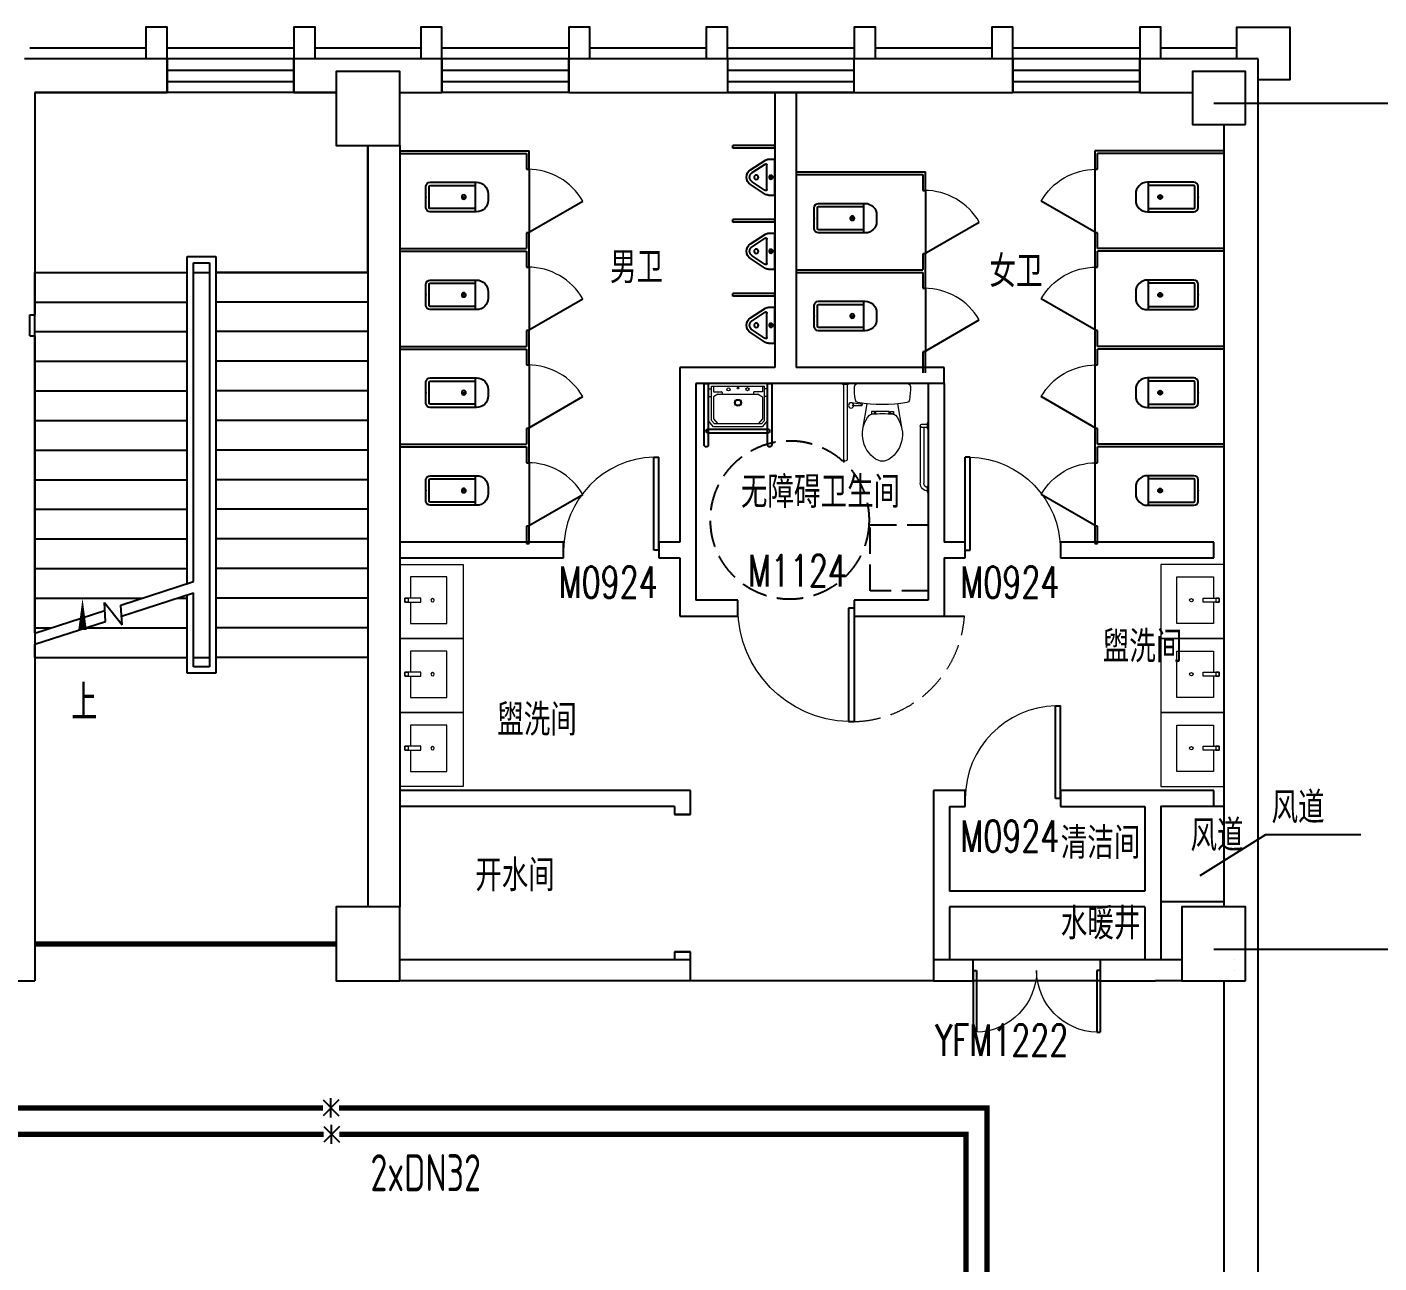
# Model space of a CAD drawing. Extents: x 2297255 to 2381355, y -608375 to -364775.
# Drawn here: x 2353619 to 2366407, y -447510 to -435823 of the extents above; entities that cross this region are included whole.
import ezdxf

# ---------------------------------------------------------------- set-up
doc = ezdxf.new("R2010")
doc.units = 0
doc.header["$LTSCALE"] = 1000
doc.header["$MEASUREMENT"] = 0
doc.linetypes.add('CENTER', pattern=[2, 1.25, -0.25, 0.25, -0.25])
doc.linetypes.add('DASH', pattern=[0.35, 0.25, -0.1])
for name, color, linetype, lineweight in [('A-FLOR-IDEN', 7, 'Continuous', 20), ('A-LVTRY', 145, 'Continuous', 20), ('洁具', 144, 'Continuous', 9)]:
    doc.layers.add(name, color=color, linetype=linetype, lineweight=lineweight)
for name, color, linetype in [('AXIS', 3, 'Continuous'), ('COLUMN', 9, 'Continuous'), ('DIM_SYMB', 3, 'Continuous'), ('LATRINE', 6, 'Continuous'), ('LVTRY', 6, 'Continuous'), ('PIPE-暖供水', 3, 'Continuous'), ('PIPE-暖回水', 2, 'DASH'), ('STAIR', 2, 'Continuous'), ('TH_TEXT', 7, 'Continuous'), ('VALVE-暖供水', 7, 'Continuous'), ('WALL', 9, 'Continuous'), ('WINDOW', 4, 'Continuous'), ('WINDOW_TEXT', 7, 'Continuous'), ('立面', 254, 'Continuous'), ('设备以及附件层', 7, 'Continuous')]:
    doc.layers.add(name, color=color, linetype=linetype)
doc.styles.add('_TCH_DIM', font='SIMPLEX', dxfattribs={"bigfont": 'GBCBIG'})
doc.styles.add('_TCH_WINDOW', font='SIMPLEX', dxfattribs={"height": 3.5, "bigfont": 'GBCBIG'})
doc.styles.add('ROS', font='simhei.ttf', dxfattribs={"width": 0.7})
doc.styles.add('TSSD_Rein', font='Tssdeng.shx', dxfattribs={"width": 0.7, "bigfont": 'hztxt.shx'})

# ---------------------------------------------------------------- blocks, each defined once
blk = doc.blocks.new('$lvtry$00000200')
at = {"color": 0}
for p, q in [((-109.7834388052506, -40.0000000100008), (-109.7834388052433, -469.6564289897615)), ((99.78343880524335, -30.0000000100008), (-99.78343880524335, -30.0000000100008)), ((109.7834388052361, -469.6564289897615), (109.7834388052361, -40.0000000100008))]:
    blk.add_line(p, q, dxfattribs=at)
blk.add_lwpolyline([(99.78343880524335, -1.000080374069512e-08), (-99.78343880524335, -1.000080374069512e-08, 0.4142135623730951), (-139.7834388052433, -40.0000000100008), (-139.7834388052433, -479.6564289897615, 0.4142135623730951), (-29.78343880524335, -589.6564289897615), (29.78343880523607, -589.6564289897615, 0.4142135623730903), (139.7834388052361, -479.6564289897633), (139.7834388052361, -40.0000000100008, 0.4142135623730951)], format="xyb", close=True, dxfattribs=at)
blk.add_lwpolyline([(139.7834388052361, -469.6564289897615), (-139.7834388052433, -469.6564289897615)], dxfattribs=at)
blk.add_circle((0, -358.6146012114659), 20, dxfattribs=at)
for centre, start, end in [((-99.78343880525063, -40.0000000100008), 90, 180), ((99.78343880523607, -40.0000000100008), 0, 90)]:
    blk.add_arc(centre, 10, start, end, dxfattribs=at)
for p in [(0, 0), (0, -358.6146012114659)]:
    blk.add_point(p, dxfattribs=at)
blk = doc.blocks.new('$lvtry$00000107')
for p, q in [((-170, 0), (170, 0)), ((-170, -61.14835470659455), (-170, 0)), ((170, -61.14835534217127), (170, 0)), ((-161.8924622367413, -88.44343865486735), (-69.28203202271834, -230.5818163137155)), ((-124.1736286101077, -91.45901678963855), (-43.30126991269935, -215.5818163076256)), ((-115.7951361627565, -76), (115.7951365941481, -76)), ((43.301270463322, -215.5818162915166), (124.1736290448607, -91.45901678448718)), ((69.28203258279245, -230.5818162812357), (161.8924622535633, -88.4434392646217))]:
    blk.add_line(p, q)
for centre, radius in [((0, -38), 17.66628609890358), ((2.156957634724677e-07, -176.9798452330579), 20)]:
    blk.add_circle(centre, radius)
for centre, radius, start, end in [((-120, -61.14835470659455), 50, 180, 213.0863027743843), ((-115.7951361627565, -86), 10, 90, 213.0863027743843), ((115.7951365941481, -86), 10, 326.9136972608397, 90), ((120, -61.14835534217127), 50, 326.9136972608397, 0), ((2.706583472900093e-07, -190.5818162974756), 80.00000000000118, 210.0000000135514, 330.0000000133138), ((2.706583472900093e-07, -190.5818163002696), 49.99999999860439, 210.0000000104612, 330.00000001059)]:
    blk.add_arc(centre, radius, start, end)
blk.add_point((0, -38))
blk = doc.blocks.new('52')
at = {"layer": 'A-LVTRY'}
for p, q in [((2025963.64162491, -89344.29179779766), (2025973.64162491, -89344.29179779766)), ((2025963.64162491, -89397.29179779766), (2025963.64162491, -89344.29179779766)), ((2025970.14162491, -89354.29179779768), (2025963.64162491, -89354.29179779768)), ((2025970.14162491, -89387.29179779765), (2025963.64162491, -89387.29179779765)), ((2025897.14162491, -89970.79179779766), (2025897.14162491, -89427.29179779766)), ((2025930.14162491, -89954.29179779766), (2025930.14162491, -89427.29179779766)), ((2025973.64162491, -89397.29179779766), (2025963.64162491, -89397.29179779766)), ((2025173.64162491, -89652.28932769597), (2025173.64162491, -90360.78932769597)), ((2025206.64162491, -90360.78932769597), (2025206.64162491, -89652.28932769597)), ((2025355.14162491, -89937.21061290233), (2025395.923607344, -90178.14747126246)), ((2025725.14162491, -89937.21061290233), (2025684.359642476, -90178.14747126246)), ((2025963.64162491, -89954.29179779766), (2025913.64162491, -89954.29179779766)), ((2025913.64162491, -89987.29179779766), (2025963.64162491, -89987.29179779766)), ((2025963.64162491, -89944.29179779766), (2025973.64162491, -89944.29179779766)), ((2025963.64162491, -89997.29179779766), (2025963.64162491, -89944.29179779766)), ((2025973.64162491, -89997.29179779766), (2025963.64162491, -89997.29179779766)), ((2025435.14162491, -90083.66498322826), (2025465.14162491, -90083.66498322826)), ((2025435.14162491, -90105.78932769597), (2025435.14162491, -90083.66498322826)), ((2025465.14162491, -90105.78932769597), (2025435.14162491, -90105.78932769597)), ((2025465.14162491, -90083.66498322826), (2025465.14162491, -90105.78932769597)), ((2025475.14162491, -90100.78932769597), (2025465.14162491, -90100.78932769597)), ((2025475.14162491, -90105.78932769597), (2025475.14162491, -90084.19402770273)), ((2025605.14162491, -90105.78932769597), (2025475.14162491, -90105.78932769597)), ((2025605.14162491, -90084.19402770273), (2025605.14162491, -90105.78932769597)), ((2025605.14162491, -90100.78932769597), (2025615.14162491, -90100.78932769597)), ((2025615.14162491, -90083.66498322826), (2025615.14162491, -90105.78932769597)), ((2025645.14162491, -90083.66498322826), (2025615.14162491, -90083.66498322826)), ((2025615.14162491, -90105.78932769597), (2025645.14162491, -90105.78932769597)), ((2025645.14162491, -90105.78932769597), (2025645.14162491, -90083.66498322826)), ((2025332.609276816, -90173.5251126931), (2025243.8714851, -90188.54524322702)), ((2025258.8714851, -90163.54524322702), (2025343.8714851, -90163.54524322702)), ((2025352.291238578, -90170.19366135655), (2025338.919427997, -90175.55008877016)), ((2025163.64162491, -90360.78932769597), (2025163.64162491, -90370.78932769597)), ((2025216.64162491, -90360.78932769597), (2025163.64162491, -90360.78932769597)), ((2025216.64162491, -90370.78932769597), (2025216.64162491, -90360.78932769597))]:
    blk.add_line(p, q, dxfattribs=at)
blk.add_circle((2025243.8714851, -90163.54524322702), 25, dxfattribs=at)
for centre, radius, start, end in [((2025970.14162491, -89427.29179779766), 72.99999999999994, 90, 180), ((2025970.14162491, -89427.29179779766), 39.99999999999997, 90, 180), ((2025190.14162491, -89652.28932769597), 16.4999999999979, 0, 180), ((2025540.14162491, -89751.41432769597), 115.6249999999999, 55.79454205684761, 124.2054579431524), ((2025634.314211621, -89889.95669083847), 283.1435436690522, 124.2054579431524, 219.7691092625381), ((2025445.969038198, -89889.95669083847), 283.1435436690522, 320.2308907374619, 55.79454205684761), ((2025913.64162491, -89970.79179779766), 16.49999999999989, 90, 270), ((2025439.740863314, -90051.89144878129), 29.99999999999998, 219.7691092625381, 265.5534220328212), ((2025540.14162491, -88760.78932769586), 1325.000000000102, 265.5534220328212, 274.4465779671787), ((2025640.542386505, -90051.89144878129), 29.99999999999999, 274.4465779671787, 320.2308907374619), ((2025258.8714851, -90159.07260920876), 4.472634018274285, 188.4379962164254, 270), ((2025956.28735186, -90326.12120201834), 681.3036439458867, 170.5676653526412, 181.290477587416), ((2025313.789442505, -90219.38379952812), 30.00000000000001, 99.3924244046985, 170.5676653526412), ((2025540.14162491, -91587.78932769595), 1416.999999999988, 80.6075755953015, 99.3924244046985), ((2025333.810973287, -90180.62464427589), 7.20051547474286, 44.80926326658182, 99.60706575915144), ((2025348.761812447, -90180.75172448072), 11.13236478663145, 71.51587421633323, 152.143841605757), ((2025343.8714851, -90172.20096478442), 8.655721557394713, 13.40924161526649, 90), ((2025766.493807315, -90219.38379952812), 30, 9.432334647358768, 80.6075755953015), ((2025123.995897959, -90326.12120201834), 681.3036439458865, 358.7095224125839, 9.432334647358768), ((2025305.148900603, -90340.78932769597), 30.00000000000001, 181.290477587416, 270), ((2025775.134349217, -90340.78932769597), 30, 270, 358.7095224125839)]:
    blk.add_arc(centre, radius, start, end, dxfattribs=at)
blk = doc.blocks.new('$plan$00003700')
at = {"layer": '洁具'}
for p, q in [((-278.9205164906925, -123.2473502284192), (-250.9191955562237, -123.2473502284192)), ((-277.4319036454144, -50.77492534148769), (-250.9191955562237, -50.77492534148769)), ((-250.9191955562237, -349.473427914143), (-250.9191955562237, -26.04251684841438)), ((-250.9191955562237, -26.04251684841438), (251.307979554389, -26.04251684841438)), ((-231.7725544772948, -26.04251684841438), (-231.7725544772948, -79.04933505088047)), ((-231.7725544772948, -79.04933505088047), (-154.3085359965917, -79.04933505088047)), ((-190.5533781062986, -100.270542338214), (-231.7725544772948, -126.7893514447351)), ((-231.7725544772948, -126.7893514447351), (-231.7725544772948, -335.3362230594466)), ((-190.5533781062986, -100.270542338214), (189.4470189876811, -100.270542338214)), ((-149.3085359965917, -84.04933505088047), (-149.3085359965917, -100.270542338214)), ((148.2087071494752, -84.04933505088047), (148.2087071494752, -100.270542338214)), ((232.1613384754528, -79.04933505088047), (153.2087071494752, -79.04933505088047)), ((192.1523058103048, -101.0656138956183), (232.1356727367383, -126.7893514447351)), ((232.1356727367383, -126.7893514447351), (232.1356727367383, -335.3362230594466)), ((232.1613384754528, -26.04251684841438), (232.1613384754528, -79.04933505088047)), ((251.2823138156673, -349.473427914143), (251.2823138156673, -26.04251684841438)), ((279.2579690114289, -50.77492534148769), (252.7452609222382, -50.77492534148769)), ((280.7465818567071, -123.2473502284192), (252.7452609222382, -123.2473502284192)), ((-221.480593253902, -381.2590388292774), (-250.9191955562237, -349.473427914143)), ((-231.7725544772948, -335.3362230594466), (-190.5533781062986, -381.2590388292774)), ((221.8437115133493, -381.2590388292774), (-221.480593253902, -381.2590388292774)), ((232.1356727367383, -335.3362230594466), (190.9164963657458, -381.2590388292774)), ((221.8437115133493, -381.2590388292774), (251.2823138156673, -349.473427914143))]:
    blk.add_line(p, q, dxfattribs=at)
blk.add_lwpolyline([(280, -350), (230, -410), (-230, -410), (-280, -350), (-280, 0), (280, 0)], close=True, dxfattribs=at)
for centre, radius in [((-88.91705280795577, -56.07252716067887), 15), ((0.91303268300544, -43.72172291942843), 8), ((90.7687839126811, -54.31692655780716), 15), ((0.91303268300544, -181.5517702500765), 33.09367931997397), ((0.91303268300544, -181.5517702500765), 24.90291299648509)]:
    blk.add_circle(centre, radius, dxfattribs=at)
for centre, start, end in [((-154.3085359965917, -84.04933505088047), 0, 90), ((153.2087071494752, -84.04933505088047), 90, 180), ((189.4470189876811, -105.270542338214), 57.24435272480542, 90)]:
    blk.add_arc(centre, 5, start, end, dxfattribs=at)
blk = doc.blocks.new('A$C372F7DB2')
at = {"layer": 'LVTRY'}
for points in [[(-580.1737277619541, -39.65254447399639, -1), (-580.1737277619541, 0), (0, 0), (0, -39.65254447399639)], [(-469.9999999990687, -39.44604219077155, -1), (-431.1079156184569, -39.44604219077155), (-431.1079156184569, -600.3491144870641, -1), (-469.9999999990687, -600.3491144870641)], [(-580.1737277619541, -639.6525444739964, -1), (-580.1737277619541, -600), (0, -600), (0, -639.6525444739964)]]:
    blk.add_lwpolyline(points, format="xyb", close=True, dxfattribs=at)
at = {"layer": 'LVTRY', "rotation": 269.9999999999999}
blk.add_blockref('$plan$00003700', (0, -319.6525444740546, -1e-08), dxfattribs=at)
blk = doc.blocks.new('A$C549865D3')
at = {"layer": 'A-LVTRY'}
for points in [[(251.500104914885, 500.0002637737198), (251.500104914885, 458.0002637737198), (298.500104914885, 458.0002637737198), (298.500104914885, 500.0002637737198)], [(298.500104914885, 500.0002637737198), (298.500104914885, 309.5002637737198), (251.500104914885, 309.5002637737198), (251.500104914885, 500.0002637737198)]]:
    blk.add_lwpolyline(points, close=True, dxfattribs=at)
blk.add_lwpolyline([(298.500104914885, 430.0002637737198), (550.000104914885, 430.0002637737198), (550.000104914885, 0.0002637737197801471), (0.0001049148850142956, 0.0002637737197801471), (0.0001049148850142956, 430.0002637737198), (251.500104914885, 430.0002637737198)], dxfattribs=at)
blk.add_circle((275.000104914885, 170.0002637737198), 20, dxfattribs=at)
blk = doc.blocks.new('2313414')
at = {"layer": 'A-LVTRY'}
blk.add_lwpolyline([(1698293.54744948, -109163.0230223006), (1698293.54744948, -108463.0230223006), (1698893.547449475, -108463.0230223006), (1698893.54744948, -109163.0230223006)], close=True, dxfattribs=at)
at = {"layer": 'A-LVTRY', "xscale": -0.8, "yscale": 0.8, "zscale": 0.8, "rotation": 90}
blk.add_blockref('A$C549865D3', (1698741.049831355, -108582.1793143456), dxfattribs=at)
blk = doc.blocks.new('_FZHK')
blk.add_lwpolyline([(-0.5, -0.5), (0.5, -0.5), (0.5, 0.5), (-0.5, 0.5)], close=True)
blk = doc.blocks.new('$WINLIB2D$00000001')
at = {"color": 0}
for points in [[(-0.4999999999999964, 0.5000000000000142), (-0.4999999999999964, -0.4999999999999858)], [(-0.4999999999999964, 0.5000000000000142), (0.5000000000000036, 0.5000000000000142)], [(0.5000000000000036, -0.4999999999999858), (0.5000000000000036, 0.5000000000000142)], [(0.5000000000000036, 0.1666666666666714), (-0.4999999999999964, 0.1666666666666714)], [(0.5000000000000036, -0.1666666666666572), (-0.4999999999999964, -0.1666666666666572)], [(-0.4999999999999964, -0.4999999999999858), (0.5000000000000036, -0.4999999999999858)]]:
    blk.add_lwpolyline(points, dxfattribs=at)
blk = doc.blocks.new('$DorLib2D$00000002')
for p, q in [((-0.5, -5.684341886080802e-17), (-0.5000000000000007, 0.4875)), ((-0.4750000000000007, 0.4875), (-0.5000000000000007, 0.4875)), ((-0.475, -2.842170943040401e-17), (-0.4750000000000007, 0.4875)), ((0.475, -2.842170943040401e-17), (0.4750000000000007, 0.4875)), ((0.4750000000000007, 0.4875), (0.5000000000000007, 0.4875)), ((0.5, -5.684341886080802e-17), (0.5000000000000007, 0.4875)), ((-0.5, -5.684341886080802e-17), (-0.475, -2.842170943040401e-17)), ((0.5, -5.684341886080802e-17), (0.475, -2.842170943040401e-17))]:
    blk.add_line(p, q)
at = {"lineweight": 13}
for centre, start, end in [((-0.4875, -4.263256414560601e-17), 0, 88.53071641864632), ((0.4875, -4.263256414560601e-17), 91.4692835813537, 180)]:
    blk.add_arc(centre, 0.4875, start, end, dxfattribs=at)
blk = doc.blocks.new('$TCHSYS$APDOOR2D')
blk.add_line((0.5, 0), (9.094947017729283e-16, 0.8660254037844392))
at = {"lineweight": 13}
blk.add_arc((0.5, 0), 1, 120, 180, dxfattribs=at)
blk = doc.blocks.new('$DorLib2D$00000001')
for p, q in [((0.45, 0.9750000000000001), (0.5000000000000002, 0.9750000000000001)), ((0.45, 0), (0.45, 0.9750000000000001)), ((0.5, 0), (0.5, 0.9750000000000001)), ((0.5, 0), (0.45, 0))]:
    blk.add_line(p, q)
at = {"lineweight": 13}
blk.add_arc((0.475, 0), 0.975, 91.4692835813538, 180, dxfattribs=at)
blk = doc.blocks.new('A$C5D18424C')
for p, q in [((13149.99999983283, 22510.02665097523), (13343.8502638177, 22510.02665097523)), ((13050.00000000745, 19060.02665113989), (10749.99999994459, 19060.0266508371))]:
    blk.add_line(p, q)
for points in [[(5799.999999982305, 27780.02665104519), (5799.999999982305, 28080.02665104519), (5599.999999982305, 28080.02665104519), (5599.999999982305, 27780.02665104519)], [(7199.999999981374, 27780.02665104356), (7199.999999981374, 28080.02665104356), (6999.999999981374, 28080.02665104356), (6999.999999981374, 27780.02665104356)], [(8399.999999981374, 27780.02665104344), (8399.999999981374, 28080.02665104344), (8199.999999981374, 28080.02665104344), (8199.999999981374, 27780.02665104344)], [(9799.999999979977, 27780.02665104659), (9799.999999979977, 28080.02665104659), (9599.999999979977, 28080.02665104659), (9599.999999979977, 27780.02665104659)], [(11099.99999998137, 27780.02665104659), (11099.99999998137, 28080.02665104659), (10899.99999998137, 28080.02665104659), (10899.99999998137, 27780.02665104659)], [(12499.99999998137, 27780.02665104659), (12499.99999998137, 28080.02665104659), (12299.99999998137, 28080.02665104659), (12299.99999998137, 27780.02665104659)], [(13799.99999998324, 27780.02665104659), (13799.99999998324, 28080.02665104659), (13599.99999998324, 28080.02665104659), (13599.99999998324, 27780.02665104659)], [(15199.99999998184, 27780.02665104659), (15199.99999998184, 28080.02665104659), (14999.99999998184, 28080.02665104659), (14999.99999998184, 27780.02665104659)], [(15919.99999998696, 27780.02665104426), (15919.99999998696, 28080.02665104426), (16419.99999998696, 28080.02665104426), (16419.99999998696, 27580.02665104426), (16119.99999998696, 27580.02665104426)], [(5599.999999982305, 27880.02665104519), (4499.999999980442, 27880.02665104519)], [(6999.999999987893, 27880.02665104531), (5799.99999998929, 27880.0266510474)], [(8199.999999981374, 27880.02665104344), (7199.999999981374, 27880.02665104356)], [(9599.999999965541, 27880.02665104531), (8399.999999967404, 27880.0266510474)], [(10899.99999998137, 27880.02665104659), (9799.999999979977, 27880.02665104659)], [(12299.99999998603, 27880.02665104531), (11099.99999998789, 27880.0266510474)], [(13599.99999998324, 27880.02665104659), (12499.99999998137, 27880.02665104659)], [(14999.99999998184, 27880.02665104531), (13799.99999998324, 27880.0266510474)], [(15919.99999998696, 27880.02665104531), (15199.99999998184, 27880.02665104659)], [(15570.91742089298, 20057.03714884282), (16192.42742703669, 20445.69148987695), (17091.1543884417, 20445.69148987695)]]:
    blk.add_lwpolyline(points)
at = {"linetype": 'DASH'}
blk.add_lwpolyline([(12449.99999980675, 23372.62907278643), (12999.99999980675, 23372.62907278643), (12999.99999980675, 22747.62907278643), (12449.99999980675, 22747.62907278643)], close=True, dxfattribs=at)
blk.add_lwpolyline([(15799.99999986775, 20710.02665107185), (15200.00000005402, 20710.02665108221), (15200.00000005402, 19810.02665105963), (15799.99999986775, 19810.02665104927)], close=True)
blk.add_circle((11689.87907281937, 23418.94785421249), 750, dxfattribs=at)
at = {"linetype": 'DASH', "lineweight": 13}
blk.add_arc((12272.49999995995, 22584.67402897903), 1072.5, 271.4692836005173, 356.008913335449, dxfattribs=at)
at = {"layer": 'AXIS'}
for p, q in [((15699.99999999768, 27360.02665104915), (19699.99999999768, 27360.02665104915)), ((15699.99999999768, 19360.026651136), (19699.99999999768, 19360.026651136))]:
    blk.add_line(p, q, dxfattribs=at)
at = {"layer": 'DIM_SYMB'}
blk.add_lwpolyline([(5000.00000000326, 21980.02665104985, 0, 0, 0), (5000.00000000326, 22680.02665104985, 0, 80.00000000000001, 0), (5000.00000000326, 22380.02665104985, 0, 0, 0)], format="xyseb", dxfattribs=at)
at = {"layer": 'LATRINE'}
for p, q in [((7999.999999982294, 26910.02665104985), (9224.99999997393, 26910.02665105092)), ((7999.999999982294, 26910.02665104985), (7999.999999982316, 26885.02665104985)), ((7999.999999982316, 26885.02665104985), (9199.999999973943, 26885.02665105089)), ((9199.999999973943, 26885.02665105089), (9199.999999973943, 26735.02665163904)), ((9224.999999973921, 26735.02665163904), (9224.99999997393, 26910.02665105092)), ((14574.49999997436, 26910.02665104999), (14574.49999997434, 26735.02665163815)), ((15799.9999999744, 26910.02665104892), (14574.49999997436, 26910.02665104999)), ((14599.49999997442, 26735.02665163815), (14599.49999997442, 26885.02665104997)), ((15799.99999997438, 26885.02665104892), (14599.49999997442, 26885.02665104997)), ((15799.99999997438, 26885.02665104892), (15799.9999999744, 26910.02665104892)), ((9199.999999973943, 26735.02665163904), (9224.999999973921, 26735.02665163904)), ((9224.999999973923, 26735.02665163915, 399.99999998), (9224.999999973923, 26135.02665163915, 399.99999998)), ((14574.49999997434, 26735.02665163815), (14599.49999997442, 26735.02665163815)), ((14574.49999997439, 26735.02665163833, 399.99999998), (14574.49999997439, 26135.02665163833, 399.99999998)), ((11749.99999988358, 26710.02665106987), (12974.99999994136, 26710.0266510708)), ((11749.99999988358, 26710.02665106987), (11749.99999988359, 26685.02665106987)), ((11749.99999988359, 26685.02665106987), (12949.9999999413, 26685.02665107078)), ((12949.9999999413, 26685.02665107078), (12949.99999994126, 26535.02665166914)), ((12974.99999994141, 26535.02665166914), (12974.99999994136, 26710.0266510708)), ((12949.99999994126, 26535.02665166914), (12974.99999994141, 26535.02665166914)), ((12974.99999994133, 26535.02665166918, 399.99999998), (12974.99999994133, 25935.02665166918, 399.99999998)), ((9224.999999973918, 26135.02665163904), (9199.999999973943, 26135.02665163904)), ((9199.999999973943, 26135.02665163904), (9199.999999973943, 25985.02665105042)), ((9224.999999973923, 25972.52665105043), (9224.999999973918, 26135.02665163904)), ((14599.49999997442, 26135.02665163815), (14574.49999997436, 26135.02665163815)), ((14574.49999997436, 26135.02665163815), (14574.49999997439, 25972.5266510495)), ((14599.49999997442, 25985.02665104947), (14599.49999997442, 26135.02665163815)), ((7999.99999998276, 25985.02665104938), (9199.999999973943, 25985.02665105042)), ((7999.99999998276, 25985.02665104938), (7999.999999982781, 25960.02665104938)), ((7999.999999982781, 25960.02665104938), (9199.999999904994, 25960.02665105044)), ((9199.999999904994, 25960.02665105044), (9199.999999904987, 25810.02665154248)), ((9224.999999904983, 25810.02665154248), (9224.999999905005, 25972.52665095462)), ((14574.50000004331, 25972.52665095369), (14574.50000004331, 25810.02665154159)), ((15799.99999997393, 25985.02665104845), (14599.49999997442, 25985.02665104947)), ((15799.99999997391, 25960.02665104845), (14599.5000000433, 25960.02665104952)), ((14599.50000004328, 25810.02665154159), (14599.5000000433, 25960.02665104952)), ((15799.99999997391, 25960.02665104845), (15799.99999997393, 25985.02665104845)), ((12974.99999994139, 25935.02665166914), (12949.99999994126, 25935.02665166914)), ((12949.99999994126, 25935.02665166914), (12949.9999999413, 25785.0266510517)), ((12974.99999994133, 25772.52665105171), (12974.99999994139, 25935.02665166914)), ((9199.999999904987, 25810.02665154248), (9224.999999904983, 25810.02665154248)), ((9224.999999905005, 25810.02665154263, 399.99999998), (9224.999999905005, 25210.02665154263, 399.99999998)), ((11749.99999989848, 25785.02665105078), (12949.9999999413, 25785.0266510517)), ((11749.99999989848, 25785.02665105078), (11749.99999989849, 25760.02665105078)), ((11749.99999989849, 25760.02665105078), (12949.99999994136, 25760.02665105171)), ((12949.99999994136, 25760.02665105171), (12949.99999994133, 25610.02665164769)), ((12974.99999994133, 25610.02665164769), (12974.99999994133, 25772.52665105171)), ((14574.50000004331, 25810.02665154159), (14599.50000004328, 25810.02665154159)), ((14574.50000004331, 25810.02665154199, 399.99999998), (14574.50000004331, 25210.02665154199, 399.99999998)), ((12949.99999994133, 25610.02665164769), (12974.99999994133, 25610.02665164769)), ((12974.99999994133, 25610.02665164781, 399.99999998), (12974.99999994133, 25010.02665164781, 399.99999998)), ((9224.999999904983, 25210.02665154278), (9199.999999904987, 25210.02665154278)), ((9199.999999904987, 25210.02665154278), (9199.999999904994, 25060.02665095413)), ((9224.999999905005, 25047.52665095415), (9224.999999904983, 25210.02665154278)), ((14599.50000004328, 25210.02665154159), (14574.50000004331, 25210.02665154159)), ((14574.50000004331, 25210.02665154159), (14574.50000004331, 25047.52665095322)), ((14599.5000000433, 25060.02665095321), (14599.50000004328, 25210.02665154159)), ((7999.999999913842, 25060.02665095311), (9199.999999904994, 25060.02665095413)), ((7999.999999913842, 25060.02665095311), (7999.999999913864, 25035.02665095311)), ((7999.999999913864, 25035.02665095311), (9199.999999909665, 25035.02665095412)), ((9199.999999909665, 25035.02665095412), (9199.99999990966, 24885.02665151894)), ((9224.999999909654, 24885.02665151894), (9224.999999909662, 25047.52665093099)), ((12974.99999994133, 25010.02665164828), (12949.99999994131, 25010.02665164828)), ((12949.99999994131, 25010.02665164828), (12949.99999994133, 24810.02665105055)), ((12974.99999994133, 24810.02665105055), (12974.99999994133, 25010.02665164828)), ((14574.50000003865, 25047.52665093006), (14574.50000003867, 24885.02665151835)), ((15800.00000004285, 25060.02665095218), (14599.5000000433, 25060.02665095321)), ((15800.00000004283, 25035.02665095218), (14599.50000003866, 25035.02665095321)), ((14599.50000003863, 24885.02665151835), (14599.50000003866, 25035.02665095321)), ((15800.00000004283, 25035.02665095218), (15800.00000004285, 25060.02665095218)), ((9199.99999990966, 24885.02665151894), (9224.999999909654, 24885.02665151894)), ((9224.999999909662, 24885.026651519, 399.99999998), (9224.999999909662, 24285.026651519, 399.99999998)), ((14574.50000003867, 24885.02665151835), (14599.50000003863, 24885.02665151835)), ((14574.50000003865, 24885.02665151836, 399.99999998), (14574.50000003865, 24285.02665151836, 399.99999998)), ((9224.999999909654, 24285.02665151894), (9199.99999990966, 24285.02665151894)), ((9199.99999990966, 24285.02665151894), (9199.999999909665, 24135.02665093052)), ((9224.999999909662, 24122.52665093052), (9224.999999909654, 24285.02665151894)), ((14599.50000003863, 24285.02665151834), (14574.50000003867, 24285.02665151834)), ((14574.50000003867, 24285.02665151834), (14574.50000003865, 24122.52665092959)), ((14599.50000003866, 24135.02665092962), (14599.50000003863, 24285.02665151834)), ((7999.999999918498, 24135.02665092947), (9199.999999909665, 24135.02665093052)), ((7999.999999918498, 24135.02665092947), (7999.99999991852, 24110.02665092947)), ((7999.99999991852, 24110.02665092947), (9199.999999909216, 24110.02665093053)), ((9199.999999909216, 24110.02665093053), (9199.999999909214, 23960.0266515109)), ((9224.999999909203, 23960.02665151089), (9224.999999909196, 24122.52665092249)), ((14574.50000003912, 24122.52665092156), (14574.50000003912, 23960.02665151)), ((15800.0000000382, 24135.02665092854), (14599.50000003866, 24135.02665092962)), ((15800.00000003817, 24110.02665092854), (14599.50000003911, 24110.02665092957)), ((14599.5000000391, 23960.02665151), (14599.50000003911, 24110.02665092957)), ((15800.00000003817, 24110.02665092854), (15800.0000000382, 24135.02665092854)), ((9199.999999909214, 23960.0266515109), (9224.999999909203, 23960.02665151089)), ((9224.999999909196, 23960.02665151091, 399.99999998), (9224.999999909196, 23360.02665151091, 399.99999998)), ((14574.50000003912, 23960.02665151), (14599.5000000391, 23960.02665151)), ((14574.50000003912, 23960.02665150975, 399.99999998), (14574.50000003912, 23360.02665150975, 399.99999998)), ((9224.999999909203, 23360.02665151089), (9199.999999909202, 23360.0266515109)), ((9199.999999909202, 23360.0266515109), (9199.999999909196, 23197.52665092202)), ((9224.999999909196, 23197.52665092202), (9224.999999909203, 23360.02665151089)), ((14599.5000000391, 23360.02665151), (14574.50000003912, 23360.02665151)), ((14574.50000003912, 23360.02665151), (14574.50000003912, 23197.52665092109)), ((14599.50000003912, 23197.52665092109), (14599.5000000391, 23360.02665151)), ((9199.999999909196, 23197.52665092202), (9224.999999909196, 23197.52665092202)), ((14574.50000003912, 23197.52665092109), (14599.50000003912, 23197.52665092109))]:
    blk.add_line(p, q, dxfattribs=at)
at = {"layer": 'LVTRY', "linetype": 'Continuous'}
for p, q in [((11550.0007327348, 26960.02665105066), (11150.0007327348, 26960.02665105066)), ((11150.0007327348, 26935.02665105066), (11150.0007327348, 26960.02665105066)), ((11550.0007327348, 26935.02665105066), (11150.0007327348, 26935.02665105066)), ((11550.0007327348, 26935.02665105066), (11550.0007327348, 26960.02665105066)), ((11550.0007327348, 26260.02665105066), (11150.0007327348, 26260.02665105066)), ((11150.0007327348, 26235.02665105066), (11150.0007327348, 26260.02665105066)), ((11550.0007327348, 26235.02665105066), (11150.0007327348, 26235.02665105066)), ((11550.0007327348, 26235.02665105066), (11550.0007327348, 26260.02665105066)), ((11550.0007327348, 25560.02665105066), (11150.0007327348, 25560.02665105066)), ((11150.0007327348, 25535.02665105066), (11150.0007327348, 25560.02665105066)), ((11550.0007327348, 25535.02665105066), (11150.0007327348, 25535.02665105066)), ((11550.0007327348, 25535.02665105066), (11550.0007327348, 25560.02665105066))]:
    blk.add_line(p, q, dxfattribs=at)
at = {"layer": 'STAIR'}
for p, q in [((7399.999999998126, 27460.02665104792), (4549.999999998137, 27460.02665104793)), ((4549.999999998137, 27460.02665104793), (4549.999999998137, 25760.02665104793)), ((7699.999999998137, 25760.02665104793), (7699.999999998125, 26960.02665104866)), ((5989.999999998135, 22816.55537485978), (5989.999999998138, 25910.02665104795)), ((5989.999999998138, 25910.02665104795), (6259.999999998133, 25910.02665104795)), ((6049.99999999814, 22836.03023088583), (6049.999999998141, 25850.02665104795)), ((6049.999999998141, 25850.02665104795), (6199.999999998141, 25850.02665104795)), ((6199.999999998141, 25850.02665104795), (6199.999999998141, 22030.02665104795)), ((6259.999999998133, 25910.02665104795), (6259.999999998133, 21970.02665104803)), ((4549.999999998137, 22349.15883023453), (4549.999999998137, 25760.02665104793)), ((4549.999999998137, 25760.02665104793), (5989.999999998135, 25760.02665104792)), ((4549.999999998137, 25760.02665104793), (5989.999999998134, 25760.02665104793)), ((6049.999999998138, 22836.03023088583), (6049.999999998137, 25760.02665104793)), ((6049.99999999814, 25760.02665104793), (6199.999999998136, 25760.02665104793)), ((6199.999999998137, 25760.02665104793), (6199.999999998136, 22120.02665104793)), ((7699.999999998137, 25760.02665104793), (6259.999999998132, 25760.02665104795)), ((6259.999999998132, 25760.02665104793), (7699.999999998137, 25760.02665104793)), ((7699.999999998137, 25760.02665104793), (7699.999999998136, 22120.02665104793)), ((4549.999999998137, 25480.02665104793), (5989.999999998135, 25480.02665104793)), ((7699.999999998137, 25480.02665104793), (6259.999999998132, 25480.02665104792)), ((4549.999999998137, 25200.02665104793), (5989.999999998135, 25200.02665104792)), ((7699.999999998137, 25200.02665104793), (6259.999999998132, 25200.02665104795)), ((4549.999999998137, 24920.02665104793), (5989.999999998135, 24920.02665104793)), ((7699.999999998137, 24920.02665104793), (6259.999999998132, 24920.02665104792)), ((4549.999999998137, 24640.02665104793), (5989.999999998135, 24640.02665104792)), ((7699.999999998137, 24640.02665104793), (6259.999999998132, 24640.02665104794)), ((4549.999999998137, 24360.02665104793), (5989.999999998135, 24360.02665104793)), ((7699.999999998137, 24360.02665104793), (6259.999999998132, 24360.02665104793)), ((4549.999999998137, 24080.02665104793), (5989.999999998135, 24080.02665104793)), ((7699.999999998137, 24080.02665104793), (6259.999999998132, 24080.02665104794)), ((4549.999999998137, 23800.02665104793), (5989.999999998135, 23800.02665104794)), ((7699.999999998137, 23800.02665104793), (6259.999999998132, 23800.02665104793)), ((4549.999999998137, 23520.02665104793), (5989.999999998135, 23520.02665104793)), ((7699.999999998137, 23520.02665104793), (6259.999999998132, 23520.02665104795)), ((4549.999999998137, 23240.02665104793), (5989.999999998135, 23240.02665104793)), ((7699.999999998136, 23240.02665104793), (6259.999999998132, 23240.02665104792)), ((4549.999999998137, 22960.02665104793), (5989.999999998135, 22960.02665104793)), ((7699.999999998136, 22960.02665104793), (6259.999999998132, 22960.02665104793)), ((5363.774262659157, 22613.29444028502), (6049.999999998138, 22836.03023088581)), ((4549.999999998137, 22680.02665104793), (5569.369243203191, 22680.02665104794)), ((5217.244257874328, 22460.59783548251), (5207.960481773825, 22638.78761036403)), ((5207.960481773825, 22638.78761036403), (5373.491570519071, 22426.78359800551)), ((5369.160797351243, 22509.90704772065), (6049.999999998136, 22730.89447186133)), ((5893.281550078865, 22680.02665104794), (5989.999999998135, 22680.02665104794)), ((5989.999999998138, 21970.02665104803), (5989.999999998134, 22711.41961583528)), ((6049.999999998137, 22120.02665104793), (6049.999999998136, 22730.89447186134)), ((6049.999999998141, 22030.02665104795), (6049.999999998139, 22730.89447186134)), ((7699.999999998136, 22680.02665104793), (6259.999999998132, 22680.02665104793)), ((4549.999999998137, 22349.15883023453), (5211.857723182242, 22563.98522804687)), ((5373.491570519071, 22426.78359800551), (5363.774262659157, 22613.29444028502)), ((4549.999999998137, 22244.02307121003), (5217.244257874328, 22460.59783548251)), ((4549.999999998137, 22400.02665104793), (4706.718449917423, 22400.02665104793)), ((5030.630756793053, 22400.02665104793), (5989.999999998135, 22400.02665104793)), ((7699.999999998136, 22400.02665104793), (6259.999999998132, 22400.02665104793)), ((4549.999999998137, 22120.02665104793), (4549.999999998137, 22244.02307121004)), ((4549.999999998137, 22120.02665104793), (5989.999999998135, 22120.02665104793)), ((6049.999999998137, 22120.02665104793), (6199.999999998136, 22120.02665104793)), ((6199.999999998141, 22030.02665104795), (6049.999999998141, 22030.02665104795)), ((7699.999999998136, 22120.02665104793), (6259.999999998132, 22120.02665104793)), ((6259.999999998133, 21970.02665104803), (5989.999999998138, 21970.02665104803))]:
    blk.add_line(p, q, dxfattribs=at)
at = {"layer": 'WALL'}
for p, q in [((5799.999999986961, 27780.02665104845), (4449.999999986961, 27780.02665104845)), ((5799.999999986961, 27460.02665104845), (5799.999999986961, 27780.02665104845)), ((7699.999999998137, 27780.02665104845), (6999.999999986961, 27780.02665104845)), ((6999.999999986961, 27780.02665104845), (6999.999999986961, 27460.02665104845)), ((8399.999999984166, 27780.02665104851), (7699.9999999981, 27780.02665104845)), ((8399.999999984193, 27460.02665104851), (8399.999999984166, 27780.02665104851)), ((11649.99999997482, 27780.0266510488), (9599.999999984142, 27780.02665104862)), ((9599.999999984142, 27780.02665104862), (9599.999999984171, 27460.02665104862)), ((13799.99985201609, 27780.02665104896), (11649.99999997482, 27780.0266510488)), ((13799.99985201612, 27460.02665104899), (13799.99985201609, 27780.02665104896)), ((16119.99999999813, 27780.02665104916), (14999.99985201609, 27780.02665104907)), ((14999.99985201609, 27780.02665104907), (14999.99985201612, 27460.02665104909)), ((16119.99999999814, 19360.02665113576), (16119.99999999813, 27780.02665104916)), ((4549.999999986431, 27460.02665104846), (5799.999999986961, 27460.02665104845)), ((4549.999999986431, 27460.02665104846), (4549.999999987828, 25360.02665113569)), ((6999.999999986961, 27460.02665104845), (7399.999999998126, 27460.02665104848)), ((7999.999999998126, 27460.02665104848), (8399.999999984193, 27460.02665104851)), ((9599.999999984171, 27460.02665104862), (11649.99999997485, 27460.0266510488)), ((11549.99999997485, 27460.02665104879), (11549.99999997485, 24860.02665105055)), ((11649.99999997485, 27460.0266510488), (13799.99985201612, 27460.02665104899)), ((11749.99999997485, 27460.0266510488), (11749.99999997485, 24860.02665105054)), ((14999.99985201612, 27460.02665104909), (15499.99999999714, 27460.02665104911)), ((15799.99999999814, 19760.02665104866), (15799.99999999815, 27160.02665104866)), ((7699.999999989089, 26960.02665104866), (7699.999999991618, 23160.02665095483)), ((7999.999999989092, 26960.02665104866), (7999.999999991618, 23160.02665095497)), ((4499.999999987893, 25360.02665113553), (4549.999999987828, 25360.02665113569)), ((4499.999999987893, 25160.02665113553), (4499.999999987893, 25360.02665113553)), ((4499.999999987893, 25160.02665113553), (4549.999999987978, 25160.02665113538)), ((4549.999999987978, 25160.02665113538), (4549.999999993059, 19060.02665113553)), ((10649.99999997299, 24860.02665105044), (10649.99999997299, 23210.02665095622)), ((11549.99999997485, 24860.02665105055), (10649.99999997299, 24860.02665105044)), ((12962.49999994179, 24860.02665105066), (11749.99999997485, 24860.02665105054)), ((13149.99999997668, 24860.02665105065), (12962.49999994179, 24860.02665105066)), ((13149.99999997672, 24710.0266510506), (13149.99999997668, 24860.02665105065)), ((10799.99999997298, 24710.02665105048), (10799.99999997299, 23160.02665095625)), ((11649.99999997487, 24710.02665105055), (10799.99999997298, 24710.02665105048)), ((12962.4999999418, 24710.02665105066), (11649.99999997486, 24710.02665105055)), ((13149.99999997672, 24710.0266510506), (12962.49999994179, 24710.02665105066)), ((12999.99999997673, 24710.0266510506), (12999.99999997718, 23160.02665095541)), ((13149.99999997672, 24710.0266510506), (13149.99999997714, 23210.02665095545)), ((7699.999999991618, 23160.02665095481), (7699.999999993481, 20760.02665104981)), ((9549.999999972508, 23210.02665095572), (7999.999999991586, 23210.02665095501)), ((7999.999999991618, 23160.02665095497), (7999.999999993481, 20760.02665104996)), ((9549.999999972575, 23060.02665095573), (9549.999999972508, 23210.02665095572)), ((10649.99999997299, 23210.02665095622), (10449.99999997251, 23210.02665095614)), ((10449.99999997251, 23210.02665095614), (10449.99999997258, 23060.02665095614)), ((10799.99999997299, 23160.02665095625), (10799.999999973, 22660.02665105044)), ((12999.99999997718, 23160.02665095543), (12999.99999997715, 22660.02665105055)), ((13349.99999969073, 23210.02665095547), (13149.99999997714, 23210.02665095545)), ((13349.99999969074, 23060.02665095547), (13349.99999969073, 23210.02665095547)), ((15699.99999998184, 23210.02665095567), (14249.99999969073, 23210.02665095554)), ((14249.99999969073, 23210.02665095554), (14249.99999969074, 23060.02665095554)), ((15699.99999998185, 23060.02665095567), (15699.99999998184, 23210.02665095567)), ((7999.999999991702, 23060.02665095501), (9549.999999972575, 23060.02665095573)), ((10449.99999997258, 23060.02665095614), (10649.999999973, 23060.02665095622)), ((10649.999999973, 23060.02665095622), (10649.999999973, 22510.02665105043)), ((13149.99999997719, 23060.02665095544), (13349.99999969074, 23060.02665095547)), ((13149.99999997719, 23060.02665095544), (13149.99999997719, 22510.02665105055)), ((14249.99999969074, 23060.02665095554), (15699.99999998185, 23060.02665095567)), ((11199.9999999758, 22660.02665105047), (10799.999999973, 22660.02665105044)), ((11199.99999997581, 22510.02665105047), (11199.9999999758, 22660.02665105047)), ((12999.99999997715, 22660.02665105055), (12299.99999997575, 22660.02665105052)), ((12299.99999997575, 22660.02665105052), (12299.99999997576, 22510.02665105052)), ((10649.999999973, 22510.02665105043), (11199.99999997581, 22510.02665105047)), ((12299.99999997576, 22510.02665105052), (13149.99999997719, 22510.02665105055)), ((10749.99999997296, 20860.02665104996), (7999.999999993423, 20860.02665104996)), ((10749.99999997303, 20635.02665105422), (10749.99999997296, 20860.02665104996)), ((13349.9999998072, 20860.02665104992), (13049.99999997712, 20860.02665104995)), ((13049.99999997712, 20860.02665104995), (13049.99999997765, 19860.02665123888)), ((13349.99999980718, 20710.02665104995), (13349.9999998072, 20860.02665104992)), ((15150.00000001119, 20860.02665104973), (14249.9999998073, 20860.02665104983)), ((14249.9999998073, 20860.02665104983), (14249.99999980728, 20710.02665104985)), ((15699.99999998137, 20860.02665104973), (15150.00000001118, 20860.02665104973)), ((15699.99999998137, 20710.02665104973), (15699.99999998137, 20860.02665104973)), ((7699.999999993481, 20760.02665104985), (7699.999999994044, 19760.02665104866)), ((7999.999999993481, 20760.02665104996), (7999.999999994056, 19760.02665104866)), ((10599.99999997301, 20710.02665104997), (7999.999999993525, 20710.02665104996)), ((10599.99999997301, 20710.02665104997), (10599.99999997302, 20635.02665105418)), ((10599.99999997302, 20635.02665105418), (10749.99999997303, 20635.02665105422)), ((13199.99999997721, 20710.02665104998), (13349.99999980718, 20710.02665104995)), ((13199.99999997721, 20710.02665104998), (13199.99999997763, 19910.02665123879)), ((14249.99999980728, 20710.02665104985), (15050.00000001075, 20710.02665104977)), ((15050.00000001075, 20710.02665104977), (15050.00000001116, 19910.0266512389)), ((15699.99999998137, 20710.02665104973), (15200.00000001075, 20710.02665104974)), ((15200.00000001075, 20710.02665104974), (15200.00000001118, 19860.02665123891)), ((13049.99999997765, 19860.02665123891), (13049.99999997767, 19260.02665113605)), ((15050.00000001116, 19910.0266512389), (13199.99999997763, 19910.02665123879)), ((15200.00000001118, 19860.02665123891), (15200.00000001115, 19260.02665113609)), ((13199.99999997763, 19760.02665123879), (13199.99999997763, 19260.02665113605)), ((15050.00000001114, 19760.0266512389), (13199.99999997763, 19760.02665123879)), ((15050.00000001114, 19760.0266512389), (15050.00000001114, 19260.02665113609)), ((10749.99999997341, 19334.52665108134), (10599.9999999734, 19334.5266510813)), ((10599.9999999734, 19334.5266510813), (10599.99999997343, 19260.02665113629)), ((10749.99999997342, 19260.02665113628), (10749.99999997341, 19334.52665108134)), ((15899.99999999814, 19360.02665113576), (15899.99999999814, 19360.02665113576)), ((16119.99999999814, 11360.02665113576), (16119.99999999814, 19360.02665113576)), ((10749.99999997342, 19260.02665113628), (7999.999999994325, 19260.0266511365)), ((10749.99999997348, 19060.02665113628), (10749.99999997342, 19260.02665113628)), ((13425.3021830963, 19260.02665113604), (13049.99999997767, 19260.02665113605)), ((13049.99999997767, 19260.02665113605), (13049.99999997767, 19060.02665113606)), ((13425.3021830963, 19060.02665113607), (13425.3021830963, 19260.02665113604)), ((15150.00000001118, 19260.02665113605), (14625.30218309626, 19260.02665113604)), ((14625.30218309626, 19260.02665113604), (14625.30218309626, 19060.02665113607)), ((15399.99999999816, 19260.02665113609), (15150.00000001118, 19260.02665113605)), ((15899.99999999814, 19260.02665113565), (15899.99999999814, 19260.02665113565)), ((4149.999999991618, 19060.02665113553), (4549.999999993059, 19060.02665113553)), ((10749.99999997348, 19060.02665113628), (7999.999999998126, 19060.02665113651)), ((13049.99999997767, 19060.02665113606), (13425.3021830963, 19060.02665113607)), ((14625.30218309626, 19060.02665113607), (15150.00000001118, 19060.02665113605)), ((15399.99999999816, 19060.02665113612), (15150.00000001118, 19060.02665113605)), ((15799.99999999814, 11710.02665104871), (15799.99999999814, 19060.02665113603)), ((15899.99999999814, 19160.02665113553), (15899.99999999814, 19160.02665113553))]:
    blk.add_line(p, q, dxfattribs=at)
at = {"layer": 'WINDOW', "linetype": 'DASH'}
for p, q in [((10749.99999997303, 20635.02665105424), (10599.99999997303, 20635.02665105419)), ((10599.99999997341, 19334.52665108132), (10749.99999997341, 19334.52665108136))]:
    blk.add_line(p, q, dxfattribs=at)
at = {"layer": 'WINDOW'}
for p, q in [((14625.3021830963, 19260.02665113605), (13425.3021830963, 19260.02665113605)), ((14625.3021830963, 19060.02665113605), (13425.3021830963, 19060.02665113605))]:
    blk.add_line(p, q, dxfattribs=at)
at = {"rotation": 90}
blk.add_blockref('A$C372F7DB2', (10879.43442282267, 24710.02665106859), dxfattribs=at)
at = {"layer": 'A-LVTRY', "extrusion": (0, 0, -1), "zscale": -1, "rotation": 180}
blk.add_blockref('52', (2012973.641625007, -65660.76267663913), dxfattribs=at)
at = {"layer": 'A-LVTRY'}
for p in [(-1690293.547449535, 131462.2060493226), (-1690293.547449535, 130762.2060493226), (-1690293.547449535, 130062.2060493226)]:
    blk.add_blockref('2313414', p, dxfattribs=at)
at = {"layer": 'A-LVTRY', "xscale": -1}
for p in [(1714093.547449487, 131462.2060493224), (1714093.547449487, 130762.2060493224), (1714093.547449487, 130062.2060493224)]:
    blk.add_blockref('2313414', p, dxfattribs=at)
at = {"layer": 'COLUMN', "rotation": 90}
for p, xscale, yscale, zscale in [((7699.999999998137, 27310.02665104868), 700, 600, 600), ((15749.99999999721, 27410.02665104868), 500, 500, 500), ((7699.999999998137, 19410.02665109222), 699.9999999129213, 600, 600), ((15699.99999999814, 19410.02665109222), 699.9999999129213, 600, 600)]:
    blk.add_blockref('_FZHK', p, dxfattribs=dict(at, xscale=xscale, yscale=yscale, zscale=zscale))
at = {"layer": 'LATRINE', "xscale": 600, "zscale": 25, "rotation": 270}
for p, yscale in [((9212.499999973923, 26435.02665163915), 600), ((14586.99999997439, 26435.02665163833), -600), ((12962.49999994133, 26235.02665166918), 600), ((9212.499999905005, 25510.02665154263), 600), ((14587.00000004331, 25510.02665154199), -600), ((12962.49999994133, 25310.02665164781), 600), ((9212.499999909662, 24585.026651519), 600), ((14587.00000003865, 24585.02665151836), -600), ((9212.499999909196, 23660.02665151091), 600), ((14587.00000003912, 23660.02665150975), -600)]:
    blk.add_blockref('$TCHSYS$APDOOR2D', p, dxfattribs=dict(at, yscale=yscale))
at = {"layer": 'LVTRY', "linetype": 'Continuous', "xscale": -1, "rotation": 270.0000454634465}
for p in [(11549.99986507837, 26660.0267912026), (11549.99986507837, 25960.0267912026), (11549.99986507837, 25260.0267912026)]:
    blk.add_blockref('$lvtry$00000107', p, dxfattribs=at)
at = {"layer": 'LVTRY', "extrusion": (0, 0, -1), "zscale": -1, "rotation": 270}
for p in [(-8247.786885563284, 26472.52665104321, 1.999999993922529e-08), (-11922.1810774412, 26272.52665106312, 1.999999993922529e-08), (-8247.786885494366, 25547.52665094694, 1.999999993922529e-08), (-11922.1810774561, 25347.52665104403, 1.999999993922529e-08), (-8247.786885499023, 24622.5266509233, 1.999999993922529e-08), (-8247.78688552184, 23697.52665091853, 1.999999993922529e-08)]:
    blk.add_blockref('$lvtry$00000200', p, dxfattribs=at)
at = {"layer": 'LVTRY', "extrusion": (0, 0, -1), "xscale": -1, "zscale": -1, "rotation": 90}
for p in [(-15552.21311439388, 26472.52665104228, 1.999999993922529e-08), (-15552.21311446279, 25547.52665094601, 1.999999993922529e-08), (-15552.21311445814, 24622.52665092237, 1.999999993922529e-08), (-15552.21311443485, 23697.5266509176, 1.999999993922529e-08)]:
    blk.add_blockref('$lvtry$00000200', p, dxfattribs=at)
at = {"layer": 'WINDOW', "xscale": 1200, "yscale": 320, "zscale": 1200}
for p, rotation in [((6399.999999986961, 27620.02665104845), 180), ((8999.999999984168, 27620.02665104857), 180.0000000000051), ((11699.99999998976, 27620.0266510488), 180.0000000000047), ((14399.9998520161, 27620.02665104903), 180.0000000000047)]:
    blk.add_blockref('$WINLIB2D$00000001', p, dxfattribs=dict(at, rotation=rotation))
at = {"layer": 'WINDOW'}
ref = blk.add_blockref('$DorLib2D$00000001', (9999.999999972526, 23135.02665095593), dxfattribs=dict(at, xscale=-900, yscale=-900, zscale=-900, rotation=180.0000000000262))
ref.add_attrib('A', 'M0924', (9504.999999972128, 22681.38154606068), dxfattribs={"layer": 'WINDOW_TEXT', "height": 297.5, "style": '_TCH_WINDOW', "width": 0.7058823529411765})
ref = blk.add_blockref('$DorLib2D$00000001', (13799.9999996908, 23135.0266509555), dxfattribs=dict(at, xscale=900, yscale=-900, zscale=900, rotation=180.0000000000052))
ref.add_attrib('A', 'M0924', (13304.99999969081, 22681.38154606005), dxfattribs={"layer": 'WINDOW_TEXT', "height": 297.5, "style": '_TCH_WINDOW', "width": 0.7058823529411765})
ref = blk.add_blockref('$DorLib2D$00000001', (11749.99999997579, 22585.02665105048), dxfattribs=dict(at, xscale=-1100, yscale=1100, zscale=-1100, rotation=180.0000000000028))
ref.add_attrib('A', 'M1124', (11294.99999997533, 22791.17175594471), dxfattribs={"layer": 'WINDOW_TEXT', "height": 297.5, "style": '_TCH_WINDOW', "width": 0.7058823529411765})
ref = blk.add_blockref('$DorLib2D$00000001', (13799.99999980721, 20785.02665104988), dxfattribs=dict(at, xscale=-900, yscale=-900, zscale=-900, rotation=179.9999999999935))
ref.add_attrib('A', 'M0924', (13304.99999981558, 20281.38154615467), dxfattribs={"layer": 'WINDOW_TEXT', "height": 297.5, "rotation": 359.9999999999935, "style": '_TCH_WINDOW', "width": 0.7058823529411765})
ref = blk.add_blockref('$DorLib2D$00000002', (14025.3021830963, 19160.02665113605), dxfattribs=dict(at, xscale=-1200, yscale=1200, zscale=-1200, rotation=180))
ref.add_attrib('A', 'YFM1222', (13065.80272976682, 18351.57841977623), dxfattribs={"layer": 'WINDOW_TEXT', "height": 297.5, "style": '_TCH_WINDOW', "width": 0.7058823529411765})
at = {"layer": 'A-FLOR-IDEN', "style": 'ROS', "width": 0.7}
for s, p in [('男卫', (9989.296912365593, 25686.28427122347)), ('女卫', (13579.53871359024, 25647.78915212362)), ('无障碍卫生间', (11227.73473753966, 23561.91279976594)), ('盥洗间', (14650.60648332629, 22100.83026538324)), ('盥洗间', (8922.50246958062, 21408.30122239701)), ('风道', (16246.47585199401, 20578.35990851349)), ('风道', (15480.27620021999, 20315.11011935817)), ('清洁间', (14253.55800089519, 20243.24322884821)), ('开水间', (8714.178075372241, 19937.77109998895)), ('水暖井', (14253.55800089519, 19481.62168274226))]:
    blk.add_text(s, height=262.8691983122363, dxfattribs=at).set_placement(p)
at = {"layer": 'DIM_SYMB', "color": 7, "style": '_TCH_DIM'}
blk.add_text('上', height=337.5886524822695, dxfattribs=at).set_placement((4895.744680854324, 21525.02665104985))
blk = doc.blocks.new('$VALVE$00000780')
at = {"layer": '设备以及附件层'}
for points in [[(-37.25179402805225, -37.25179402805225), (37.25179402805225, 37.25179402805225)], [(37.25179402805225, -37.25179402805225), (-37.25179402805225, 37.25179402805225)], [(0, 45.48797302508319), (0, -45.48797302493767)]]:
    blk.add_lwpolyline(points, dxfattribs=at)

msp = doc.modelspace()

# ---------------------------------------------------------------- hatches: boundary and pattern name
at = {"layer": 'PIPE-暖供水', "linetype": 'Continuous'}
for points in [[(2362499.353545913, -446293.2692096303), (2362499.353545914, -446268.2692096262), (2362524.353545913, -446268.269209629)], [(2362499.353545913, -446293.2692096303), (2362524.353545914, -446293.2692096262), (2362524.353545913, -446268.269209629)]]:
    msp.add_hatch(color=256, dxfattribs=at).paths.add_polyline_path(points)
at = {"layer": 'PIPE-暖回水', "linetype": 'DASH'}
for points in [[(2362699.353545912, -446043.2692096223), (2362699.353545914, -446018.2692096262), (2362724.353545912, -446018.2692096212)], [(2362699.353545912, -446043.2692096223), (2362724.353545914, -446043.2692096262), (2362724.353545912, -446018.2692096212)]]:
    msp.add_hatch(color=256, dxfattribs=at).paths.add_polyline_path(points)

# ---------------------------------------------------------------- linework, layer by layer
at = {"layer": 'PIPE-暖供水', "linetype": 'Continuous', "const_width": 50}
for points in [[(2356424.283875934, -446293.2692096262), (2352668.329811029, -446293.2692096262)], [(2362499.353545914, -446293.2692096262), (2356574.283875934, -446293.2692096262)], [(2362499.353545914, -446293.2692096262), (2362499.353545914, -451768.2692096512)]]:
    msp.add_lwpolyline(points, dxfattribs=at)
at = {"layer": 'PIPE-暖回水', "linetype": 'DASH', "const_width": 50}
for points in [[(2356418.121971393, -446043.2692096262), (2352468.329811028, -446043.2692096262)], [(2362699.353545914, -446043.2692096262), (2356568.121971393, -446043.2692096262)], [(2362699.353545914, -446043.2692096262), (2362699.353545914, -451968.2692096512)]]:
    msp.add_lwpolyline(points, dxfattribs=at)
at = {"layer": '立面', "linetype": 'CENTER', "const_width": 50}
for points in [[(2353693.686054535, -444493.2692096074), (2356543.68605454, -444493.2692096076)], [(2353693.686054534, -444493.2692096074), (2356543.686054539, -444493.2692096076)]]:
    msp.add_lwpolyline(points, dxfattribs=at)

# ---------------------------------------------------------------- block references
msp.add_blockref('A$C5D18424C', (2349143.686054542, -463903.2958606998))
at = {"layer": 'VALVE-暖供水', "xscale": 2, "yscale": 2, "zscale": 2, "rotation": 180}
for p in [(2356493.121971393, -446043.2692096262), (2356499.283875934, -446293.2692096262)]:
    msp.add_blockref('$VALVE$00000780', p, dxfattribs=at)

# ---------------------------------------------------------------- texts
at = {"layer": 'TH_TEXT', "style": 'TSSD_Rein', "width": 0.7}
msp.add_text('2xDN32', height=350, dxfattribs=at).set_placement((2356867.467084142, -446831.7102495149))

doc.saveas('drawing.dxf')
